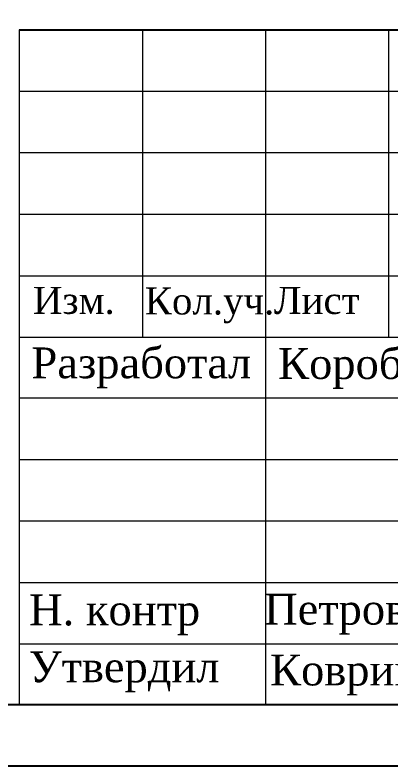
# Model space of a CAD drawing. Header units: millimetres. Extents: x 3380 to 11503, y -2610 to -1453.
# Drawn here: x 10247.8 to 10278.4, y -2608.2 to -2547.2 of the extents above; entities that cross this region are included whole.
import ezdxf
from ezdxf.enums import TextEntityAlignment as Align

# ---------------------------------------------------------------- set-up
doc = ezdxf.new("R2010")
doc.units = ezdxf.units.MM
doc.layers.add('Format', color=10, linetype='Continuous', lineweight=50)
for name, color, linetype in [('Text', 7, 'Continuous'), ('ГЛ_Штамп_РамкаВнутр', 7, 'Continuous'), ('ГЛ_Штамп_Текст', 7, 'Continuous'), ('КОНТУРА', 7, 'Continuous')]:
    doc.layers.add(name, color=color, linetype=linetype)
doc.layers.add('ГЛ_Штамп_РамкаВнеш', color=6, linetype='Continuous', plot=False)
doc.styles.get("Standard").update_dxf_attribs({"font": 'arial.ttf'})
doc.styles.add('ГеологияШтамп', font='times.ttf')

# ---------------------------------------------------------------- blocks, each defined once
blk = doc.blocks.new('*U44')
at = {"layer": 'ГЛ_Штамп_РамкаВнеш'}
blk.add_lwpolyline([(0, 0), (840, 0), (840, 297), (0, 297)], close=True, dxfattribs=at)
at = {"layer": 'ГЛ_Штамп_РамкаВнутр'}
blk.add_lwpolyline([(20, 5), (835, 5), (835, 292), (20, 292)], close=True, dxfattribs=at)
at = {"layer": 'ГЛ_Штамп_Текст', "style": 'ГеологияШтамп', "flags": 8}
for tag, p in [('Приложение', (821.674, 288.5)), ('Лист', (835, 288.5))]:
    blk.add_attdef(tag, text='', height=3, dxfattribs=at).set_placement(p, align=Align.MIDDLE_RIGHT)

msp = doc.modelspace()

# ---------------------------------------------------------------- linework, layer by layer
at = {"color": 7}
msp.add_line((10248.182, -2548.4), (10433.182, -2548.4), dxfattribs=at)
at = {"color": 0}
msp.add_line((10248.182, -2603.208), (10433.182, -2603.208), dxfattribs=at)
at = {"layer": 'Format', "color": 7, "lineweight": 5}
for p, q in [((10248.182, -2548.4), (10248.182, -2603.208)), ((10258.182, -2548.4), (10258.182, -2573.4)), ((10268.182, -2548.4), (10268.182, -2603.208)), ((10278.182, -2548.4), (10278.182, -2573.4)), ((10278.182, -2548.4), (10278.182, -2573.4)), ((10313.182, -2568.4), (10248.182, -2568.4)), ((10313.182, -2568.4), (10248.182, -2568.4)), ((10313.182, -2573.4), (10248.182, -2573.4))]:
    msp.add_line(p, q, dxfattribs=at)
msp.add_lwpolyline([(10248.182, -2548.4), (10248.182, -2603.208)], dxfattribs=at)
at = {"layer": 'Text', "color": 7, "lineweight": 5}
for p, q in [((10313.182, -2553.4), (10248.182, -2553.4)), ((10313.182, -2558.4), (10248.182, -2558.4)), ((10313.182, -2563.4), (10248.182, -2563.4)), ((10313.182, -2563.4), (10248.182, -2563.4)), ((10313.182, -2578.323), (10248.182, -2578.323)), ((10313.182, -2583.323), (10248.182, -2583.323)), ((10313.182, -2588.323), (10248.182, -2588.323)), ((10313.182, -2593.323), (10248.182, -2593.323)), ((10313.182, -2598.323), (10248.182, -2598.323))]:
    msp.add_line(p, q, dxfattribs=at)

# ---------------------------------------------------------------- block references
at = {"color": 7}
msp.add_blockref('*U44', (9598.182, -2608.208), dxfattribs=at)

# ---------------------------------------------------------------- texts
at = {"layer": 'КОНТУРА', "color": 7, "linetype": 'Continuous', "lineweight": 15, "attachment_point": 1}
for s, width, insert, char_height in [('\\pi2.0492;{\\fTimes New Roman|b0|i0|c204|p18;Изм.}', 10.30662, (10247.236, -2569.28), 2.2), ('\\pi0.99206;{\\fTimes New Roman|b0|i0|c204|p18;Кол.уч.}', 11.9896, (10257.372, -2569.323), 2.2), ('\\pi1.7764;{\\fTimes New Roman|b0|i0|c204|p18;Лист}', 10.30662, (10267.083, -2569.28), 2.2), ('\\pi23.218;{\\fTimes New Roman|b0|i0|c204|p18;Разработал}', 63.74398, (10225.949, -2574.205), 2.5), ('\\pi21.023;{\\fTimes New Roman|b0|i0|c204|p18;Коробка М.О.}', 63.74398, (10248.182, -2574.261), 2.5), ('\\pi25.174;{\\fTimes New Roman|b0|i0|c204|p18;Н. контр}', 63.74398, (10223.802, -2594.274), 2.5), ('\\pi25.25;{\\fTimes New Roman|b0|i0|c204|p18;Петровский Н.}', 63.74398, (10242.818, -2594.218), 2.5), ('\\pi24.361;{\\fTimes New Roman|b0|i0|c204|p18;Утвердил}', 63.74398, (10224.585, -2598.904), 2.5), ('\\pi22.112;{\\fTimes New Roman|b0|i0|c204|p18;Ковригин А.}', 63.74398, (10246.44, -2599.163), 2.5)]:
    msp.add_mtext_dynamic_manual_height_columns(s, width=width, gutter_width=1, heights=[0], dxfattribs=dict(at, insert=insert, char_height=char_height))

doc.saveas('drawing.dxf')
